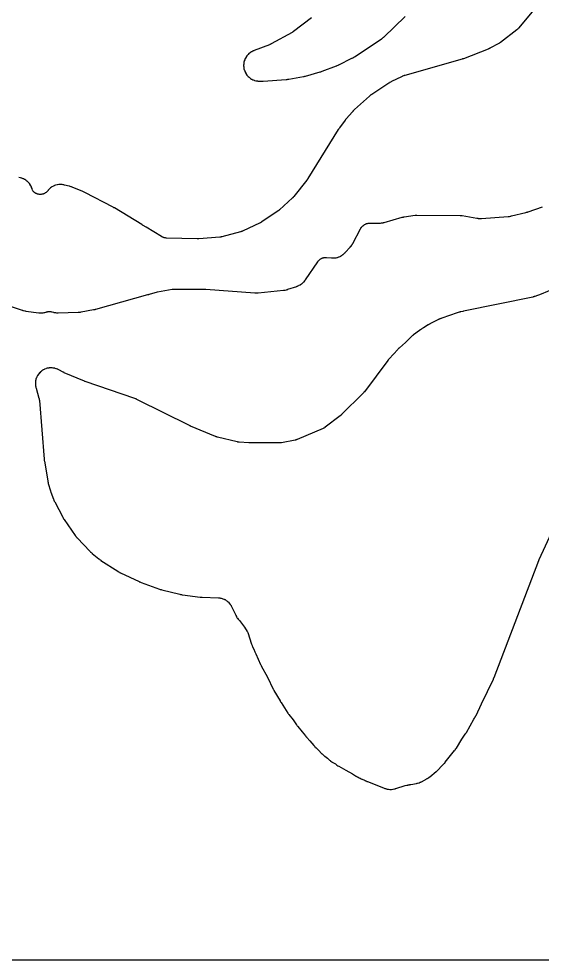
# Model space of a CAD drawing. Header units: millimetres. Extents: x 0 to 300, y 0 to 300.
# Drawn here: x 138.9 to 222.2, y -0.1 to 150 of the extents above; entities that cross this region are included whole.
import ezdxf

# ---------------------------------------------------------------- set-up
doc = ezdxf.new("R2010")
doc.units = ezdxf.units.MM
doc.layers.add('CUT', color=7, linetype='CONTINUOUS')

msp = doc.modelspace()

# ---------------------------------------------------------------- linework, layer by layer
at = {"layer": 'CUT'}
for points in [[(300.0045, 298.5625), (300.0045, 1.4375), (300.0045, 0.5522), (300.0009, 0.4788), (299.9923, 0.4206), (299.978, 0.3635), (299.9582, 0.3082), (299.933, 0.255), (299.9028, 0.2046), (299.8678, 0.1573), (299.8283, 0.1137), (299.7847, 0.0743), (299.7375, 0.0392), (299.687, 0.009), (299.6339, -0.0162), (299.5785, -0.036), (299.5214, -0.0503), (299.4633, -0.0589), (299.3898, -0.0625), (298.5045, -0.0625), (1.4375, -0.0625)], [(220.6283, 151.1236), (218.4803, 148.5167), (218.4721, 148.507), (218.4611, 148.4939), (218.4271, 148.4561), (218.3687, 148.3946), (218.3424, 148.368), (218.3149, 148.3426), (218.2516, 148.2863), (218.2126, 148.2536), (218.1992, 148.243), (218.1892, 148.2352), (215.5793, 146.2276), (215.5719, 146.222), (215.5604, 146.2133), (215.5413, 146.1993), (215.5154, 146.1809), (215.4922, 146.1649), (215.4735, 146.1524), (215.4628, 146.1454), (215.4588, 146.1428), (215.4353, 146.1281), (215.3824, 146.0963), (215.3504, 146.0778), (215.3394, 146.0718), (215.3313, 146.0674), (213.8911, 145.2969), (213.8791, 145.2906), (213.8512, 145.2762), (213.8392, 145.2701), (213.8245, 145.2628), (213.8124, 145.2569), (213.784, 145.2433), (213.7718, 145.2376), (213.7578, 145.2311), (213.7455, 145.2256), (213.7168, 145.2129), (213.7044, 145.2075), (213.6893, 145.2011), (213.6769, 145.1959), (213.6478, 145.1841), (213.6352, 145.1791), (209.7055, 143.6479), (209.6956, 143.6441), (209.6725, 143.6354), (209.6626, 143.6317), (209.6505, 143.6273), (209.6405, 143.6238), (209.6172, 143.6156), (209.6072, 143.6122), (209.5957, 143.6083), (209.5856, 143.605), (209.5622, 143.5974), (209.5521, 143.5942), (209.5398, 143.5904), (209.5296, 143.5873), (209.506, 143.5803), (209.4958, 143.5773), (200.3452, 140.97), (200.3325, 140.9662), (200.2504, 140.9409), (200.2378, 140.9368), (200.1888, 140.9205), (200.1639, 140.9116), (200.0034, 140.8501), (199.979, 140.8401), (199.9316, 140.8196), (199.9195, 140.8142), (199.8415, 140.7782), (199.8295, 140.7725), (198.22, 139.9873), (198.2028, 139.9786), (198.0919, 139.92), (198.075, 139.9107), (197.9384, 139.8328), (197.9217, 139.823), (197.8149, 139.7574), (197.7986, 139.7471), (195.08, 137.9562), (195.0712, 137.9503), (195.0101, 137.9084), (195.001, 137.9021), (194.9615, 137.8739), (194.9427, 137.86), (194.8272, 137.7708), (194.8096, 137.7567), (194.7796, 137.7317), (194.7715, 137.7249), (194.7162, 137.677), (194.7072, 137.6691), (192.3362, 135.5359), (192.3223, 135.523), (192.2337, 135.4381), (192.2203, 135.4248), (192.1125, 135.3148), (192.0995, 135.3011), (192.0164, 135.2108), (192.0038, 135.1966), (191.034, 134.0733), (191.0271, 134.0652), (190.98, 134.0086), (190.9728, 133.9999), (190.9154, 133.9282), (190.9085, 133.9195), (190.8642, 133.862), (190.8571, 133.8526), (189.9352, 132.6074), (189.928, 132.5974), (189.8816, 132.532), (189.8746, 132.5218), (189.818, 132.4385), (189.8112, 132.4282), (189.7675, 132.3609), (189.7609, 132.3504), (184.9094, 124.5242), (184.9025, 124.5132), (184.8861, 124.4876), (184.879, 124.4767), (184.8702, 124.4634), (184.863, 124.4526), (184.8459, 124.4275), (184.8384, 124.4168), (184.8298, 124.4045), (184.8222, 124.3938), (184.8044, 124.3692), (184.7966, 124.3587), (184.7871, 124.346), (184.7792, 124.3356), (184.7607, 124.3115), (184.7526, 124.3012), (182.6705, 121.6773), (182.666, 121.6717), (182.6554, 121.6585), (182.6534, 121.6561), (182.6323, 121.6311), (182.5891, 121.5817), (182.5741, 121.565), (182.5523, 121.5425), (182.4934, 121.4841), (182.4676, 121.4595), (180.3796, 119.5461), (180.3745, 119.5416), (180.3627, 119.5309), (180.3605, 119.5289), (180.3374, 119.5089), (180.2902, 119.4694), (180.2738, 119.4561), (180.2504, 119.4383), (180.1875, 119.3924), (180.1602, 119.3733), (177.571, 117.6277), (177.5652, 117.6239), (177.5517, 117.6149), (177.5492, 117.6132), (177.5228, 117.5965), (177.4691, 117.5638), (177.4505, 117.5529), (177.4242, 117.5385), (177.3537, 117.5019), (177.3232, 117.4867), (174.484, 116.1447), (174.4746, 116.1404), (174.4599, 116.1336), (174.4356, 116.1229), (174.4031, 116.1092), (174.374, 116.0974), (174.3506, 116.0885), (174.3372, 116.0834), (174.3322, 116.0816), (174.3029, 116.0715), (174.2374, 116.0502), (174.1979, 116.0383), (174.1844, 116.0346), (174.1745, 116.0319), (171.1964, 115.2463), (171.1869, 115.2439), (171.1722, 115.2402), (171.1477, 115.2343), (171.1147, 115.227), (171.0853, 115.221), (171.0619, 115.2166), (171.0486, 115.2142), (171.0436, 115.2133), (171.0145, 115.2088), (170.9496, 115.1998), (170.9106, 115.1952), (170.8973, 115.194), (170.8876, 115.1931), (167.52, 114.912), (167.5072, 114.911), (167.4772, 114.9089), (167.4644, 114.9082), (167.4487, 114.9073), (167.4359, 114.9067), (167.4059, 114.9055), (167.393, 114.905), (167.3782, 114.9047), (167.3654, 114.9044), (167.3353, 114.9041), (167.3225, 114.904), (167.3068, 114.904), (167.2939, 114.9042), (167.2639, 114.9047), (167.251, 114.905), (162.3652, 115.057), (162.3189, 115.0596), (162.2342, 115.0666), (162.1424, 115.079), (162.0818, 115.0904), (161.9917, 115.1122), (161.9325, 115.1297), (161.8452, 115.1607), (161.7881, 115.1842), (161.7044, 115.224), (161.6297, 115.2643), (161.5895, 115.2873), (159.1414, 116.7759), (158.6714, 117.0709), (158.6587, 117.0786), (158.5756, 117.1279), (158.5628, 117.1354), (158.5121, 117.1638), (158.4858, 117.1777), (158.458, 117.1915), (154.0806, 119.8532), (154.0726, 119.858), (154.0162, 119.8911), (154.0075, 119.8961), (153.9366, 119.9362), (153.9279, 119.941), (153.8713, 119.9717), (153.862, 119.9766), (149.3673, 122.3156), (149.3549, 122.3219), (149.2743, 122.3615), (149.2619, 122.3675), (149.1595, 122.4149), (149.1469, 122.4205), (149.0645, 122.4564), (149.0518, 122.4618), (147.3676, 123.1494), (147.349, 123.1567), (147.2275, 123.2016), (147.2087, 123.2083), (147.0544, 123.2596), (147.0354, 123.2656), (146.9112, 123.3024), (146.892, 123.3077), (146.1508, 123.5007), (146.1364, 123.5042), (146.0425, 123.5262), (146.028, 123.5294), (145.9712, 123.5412), (145.942, 123.5466), (145.7541, 123.5761), (145.6951, 123.5824), (145.5078, 123.593), (145.4484, 123.5935), (145.261, 123.5856), (145.2019, 123.5801), (145.0161, 123.5537), (144.9579, 123.5425), (144.7756, 123.4979), (144.7187, 123.481), (144.5418, 123.4186), (144.4869, 123.3961), (144.317, 123.3165), (144.2645, 123.2887), (144.1033, 123.1927), (144.0539, 123.1599), (143.9029, 123.0485), (143.857, 123.0109), (143.7178, 122.8851), (143.6757, 122.8432), (143.5497, 122.7043), (143.512, 122.6584), (143.4877, 122.6257), (143.4603, 122.5906), (143.4084, 122.5274), (143.3485, 122.4614), (143.3065, 122.4195), (143.2403, 122.3598), (143.1944, 122.3222), (143.1226, 122.2693), (143.0731, 122.2365), (142.9965, 122.1909), (142.944, 122.1632), (142.8633, 122.1254), (142.8083, 122.103), (142.7242, 122.0734), (142.6673, 122.0566), (142.5807, 122.0355), (142.5224, 122.0243), (142.4341, 122.0119), (142.375, 122.0065), (142.2859, 122.0029), (142.2265, 122.0034), (142.1375, 122.0086), (142.0785, 122.015), (141.9905, 122.029), (141.9324, 122.0412), (141.8461, 122.0639), (141.7895, 122.0818), (141.706, 122.1128), (141.6514, 122.1363), (141.5713, 122.1754), (141.5194, 122.2041), (141.4436, 122.251), (141.3947, 122.2847), (141.3239, 122.3389), (141.2786, 122.3773), (141.2135, 122.4382), (141.1722, 122.4809), (141.1135, 122.5479), (141.0766, 122.5945), (141.0248, 122.667), (141.0194, 122.6754), (141.015, 122.699), (140.9716, 122.8801), (140.9551, 122.9366), (140.8943, 123.1125), (140.8723, 123.1672), (140.7944, 123.3363), (140.7672, 123.3885), (140.6732, 123.5492), (140.641, 123.5985), (140.5317, 123.7491), (140.4948, 123.795), (140.3712, 123.9343), (140.33, 123.9763), (140.1934, 124.1028), (140.1482, 124.1406), (139.9999, 124.253), (139.9512, 124.2863), (139.7926, 124.3836), (139.7409, 124.4119), (139.5735, 124.4932), (139.5193, 124.5163), (139.3447, 124.5809), (139.2885, 124.5985), (139.1084, 124.6456), (139.0508, 124.6577), (138.8644, 124.6873), (138.8352, 124.6913)], [(185.5063, 150.163), (182.6199, 147.9711), (182.6144, 147.967), (182.6017, 147.9575), (182.5994, 147.9557), (182.5745, 147.9379), (182.524, 147.903), (182.5065, 147.8913), (182.4816, 147.8758), (182.415, 147.836), (182.3861, 147.8194), (179.0739, 146.0044), (179.0605, 145.9972), (179.0293, 145.9808), (179.0159, 145.9739), (178.9996, 145.9656), (178.9861, 145.959), (178.9545, 145.9437), (178.9409, 145.9372), (178.9252, 145.9299), (178.9115, 145.9237), (178.8793, 145.9095), (178.8655, 145.9035), (178.8486, 145.8963), (178.8346, 145.8905), (178.802, 145.8774), (178.788, 145.8718), (176.3271, 144.9251), (176.3137, 144.9197), (176.2267, 144.8838), (176.2134, 144.8781), (176.1616, 144.8553), (176.1354, 144.843), (175.9694, 144.7599), (175.919, 144.7316), (175.7639, 144.6343), (175.7164, 144.6012), (175.5714, 144.4894), (175.5273, 144.4518), (175.3938, 144.3266), (175.3535, 144.285), (175.2327, 144.1475), (175.1966, 144.1022), (175.0896, 143.9536), (175.0581, 143.9051), (174.9659, 143.7469), (174.9392, 143.6955), (174.8627, 143.5292), (174.841, 143.4755), (174.7809, 143.3026), (174.7646, 143.2471), (174.7214, 143.0692), (174.7105, 143.0123), (174.6846, 142.8311), (174.6792, 142.7734), (174.671, 142.5906), (174.6712, 142.5327), (174.6806, 142.3498), (174.6864, 142.2922), (174.7134, 142.1112), (174.7247, 142.0544), (174.769, 141.8767), (174.7857, 141.8213), (174.847, 141.6488), (174.8689, 141.5952), (174.9465, 141.4294), (174.9736, 141.3782), (175.0668, 141.2207), (175.0986, 141.1723), (175.2066, 141.0245), (175.243, 140.9794), (175.3647, 140.8427), (175.4052, 140.8013), (175.5395, 140.6769), (175.5839, 140.6397), (175.7296, 140.5289), (175.7773, 140.4961), (175.933, 140.3998), (175.9836, 140.3717), (176.1479, 140.2909), (176.201, 140.2679), (176.3723, 140.2032), (176.4274, 140.1854), (176.6041, 140.1376), (176.6607, 140.1252), (176.8437, 140.0942), (176.8723, 140.0901), (176.9285, 140.0833), (176.9429, 140.0818), (177.0365, 140.0728), (177.051, 140.0716), (177.2413, 140.0581), (177.2627, 140.0569), (177.4025, 140.052), (177.424, 140.0516), (177.5994, 140.0517), (177.6209, 140.0521), (177.7606, 140.0572), (177.7821, 140.0584), (181.4602, 140.3247), (181.4762, 140.3261), (181.58, 140.3364), (181.5959, 140.3382), (181.7259, 140.3547), (181.7418, 140.3569), (181.8449, 140.3727), (181.8607, 140.3754), (184.2032, 140.8), (184.2171, 140.8027), (184.3076, 140.8213), (184.3215, 140.8243), (184.4345, 140.8504), (184.4483, 140.8538), (184.5379, 140.8767), (184.5516, 140.8803), (186.8807, 141.5352), (186.8934, 141.539), (186.976, 141.5642), (186.9886, 141.5682), (187.0916, 141.6021), (187.1042, 141.6064), (187.1855, 141.6352), (187.198, 141.6398), (189.4858, 142.5078), (189.4994, 142.5132), (189.5871, 142.5489), (189.6005, 142.5546), (189.7094, 142.6021), (189.7227, 142.6081), (189.8085, 142.648), (189.8217, 142.6543), (191.9384, 143.7024), (191.9553, 143.7111), (192.0643, 143.7694), (192.081, 143.7787), (192.2154, 143.8562), (192.2317, 143.866), (192.3368, 143.9311), (192.3528, 143.9414), (196.5693, 146.7441), (196.58, 146.7513), (196.6489, 146.7993), (196.6595, 146.8068), (196.7003, 146.8365), (196.7208, 146.8522), (196.8521, 146.9568), (196.8719, 146.9733), (196.91, 147.0064), (196.9197, 147.015), (196.9819, 147.0715), (196.9913, 147.0803), (200.4342, 150.3452)], [(137.315, 104.2331), (139.4049, 103.5427), (139.4186, 103.5384), (139.5078, 103.5113), (139.5215, 103.5073), (139.5755, 103.4923), (139.6033, 103.4852), (139.785, 103.444), (139.8131, 103.4383), (139.8683, 103.4285), (139.8824, 103.4262), (139.9746, 103.4121), (139.9888, 103.4101), (142.0223, 103.1487), (142.037, 103.147), (142.133, 103.1371), (142.1478, 103.1358), (142.2055, 103.1312), (142.2352, 103.1296), (142.4253, 103.1242), (142.4847, 103.1254), (142.6718, 103.1385), (142.7307, 103.1456), (142.9157, 103.1772), (142.9736, 103.19), (143.157, 103.2404), (143.1855, 103.249), (143.218, 103.2597), (143.2199, 103.2603), (143.2846, 103.2818), (143.3644, 103.3043), (143.4181, 103.3168), (143.4997, 103.3318), (143.5543, 103.3394), (143.6369, 103.3468), (143.6921, 103.3493), (143.775, 103.3492), (143.8301, 103.3465), (143.9126, 103.3388), (143.9673, 103.331), (144.0488, 103.3157), (144.1227, 103.2982), (144.1628, 103.2878), (144.3863, 103.224), (144.4457, 103.2102), (144.6305, 103.1772), (144.6898, 103.1697), (144.8807, 103.155), (144.9105, 103.1534), (144.9689, 103.1518), (144.9838, 103.1516), (145.0809, 103.1514), (145.0959, 103.1515), (148.2833, 103.2237), (148.2944, 103.2241), (148.372, 103.2273), (148.3836, 103.2279), (148.4344, 103.231), (148.4589, 103.2329), (148.611, 103.2484), (148.6345, 103.2513), (148.675, 103.257), (148.686, 103.2587), (148.7618, 103.2708), (148.7741, 103.2729), (150.7735, 103.6369), (150.7873, 103.6395), (150.8761, 103.6578), (150.8897, 103.6608), (151.0007, 103.6864), (151.0143, 103.6897), (151.1022, 103.7121), (151.1156, 103.7157), (159.4221, 106.0427), (159.4451, 106.0467), (159.4745, 106.0525), (159.5317, 106.0654), (159.5463, 106.0688), (159.641, 106.0926), (159.6555, 106.0964), (160.9704, 106.4615), (163.263, 106.8838), (163.2731, 106.8855), (163.2888, 106.8883), (163.3147, 106.8923), (163.3333, 106.895), (163.3421, 106.8955), (163.3696, 106.8971), (163.4273, 106.9005), (163.6504, 106.9135), (168.4678, 106.9133), (168.4747, 106.9133), (168.4906, 106.9132), (168.4974, 106.9131), (168.5137, 106.9129), (168.522, 106.9127), (168.5416, 106.9122), (168.5499, 106.912), (168.5596, 106.9117), (168.568, 106.9113), (168.5876, 106.9105), (168.5959, 106.9101), (168.6002, 106.9099), (168.6101, 106.9093), (168.6332, 106.9078), (168.6432, 106.9071), (176.4417, 106.3249), (176.4546, 106.3241), (176.5387, 106.3197), (176.5517, 106.3191), (176.6023, 106.3175), (176.6283, 106.3173), (176.7968, 106.3193), (176.8227, 106.3202), (176.8733, 106.323), (176.8863, 106.3238), (176.9703, 106.3303), (176.9833, 106.3314), (181.0387, 106.7318), (181.0554, 106.7337), (181.1639, 106.7475), (181.1805, 106.7498), (181.2454, 106.7599), (181.2785, 106.766), (181.4921, 106.8117), (181.5248, 106.8196), (181.5881, 106.8369), (181.6042, 106.8416), (181.7088, 106.8733), (181.7249, 106.8784), (183.1418, 107.3522), (183.1547, 107.3567), (183.2383, 107.3867), (183.2511, 107.3915), (183.3009, 107.4107), (183.3261, 107.4212), (183.4865, 107.4916), (183.5355, 107.5158), (183.6888, 107.6006), (183.7125, 107.6143), (183.7165, 107.6168), (183.7399, 107.632), (183.8901, 107.7341), (183.9129, 107.7503), (183.9203, 107.7559), (183.9427, 107.7736), (184.0839, 107.8903), (184.1261, 107.9288), (184.2537, 108.0568), (184.2921, 108.0991), (184.4086, 108.2405), (184.4262, 108.263), (184.4596, 108.3077), (184.468, 108.3193), (184.5218, 108.395), (184.5299, 108.4067), (186.4742, 111.2877), (186.4994, 111.3232), (186.5472, 111.3871), (186.6027, 111.4542), (186.6417, 111.4971), (186.7034, 111.5586), (186.7464, 111.5975), (186.8138, 111.6527), (186.8604, 111.6872), (186.9327, 111.7357), (186.9824, 111.7656), (187.0592, 111.8068), (187.1115, 111.8317), (187.1919, 111.8653), (187.2464, 111.8851), (187.3296, 111.9108), (187.3858, 111.9252), (187.4711, 111.9427), (187.5284, 111.9516), (187.615, 111.9608), (187.6729, 111.9641), (187.76, 111.9649), (187.8397, 111.9617), (187.8832, 111.9589), (188.6706, 111.8895), (188.6858, 111.8883), (188.7847, 111.8822), (188.8, 111.8814), (188.8595, 111.8792), (188.89, 111.8788), (189.0853, 111.8815), (189.1462, 111.8854), (189.3376, 111.9076), (189.3978, 111.9177), (189.586, 111.9592), (189.6448, 111.9753), (189.8278, 112.0357), (189.8847, 112.0578), (190.0606, 112.1364), (190.115, 112.1641), (190.282, 112.2602), (190.3333, 112.2932), (190.4897, 112.4058), (190.5373, 112.4439), (190.6836, 112.5735), (190.7059, 112.5943), (190.7483, 112.636), (190.7591, 112.6469), (190.828, 112.7181), (190.8385, 112.7291), (191.6608, 113.623), (191.6698, 113.633), (191.7276, 113.6986), (191.7363, 113.7088), (191.7701, 113.749), (191.787, 113.77), (191.8918, 113.9067), (191.9226, 113.9508), (192.0148, 114.0965), (192.0287, 114.1195), (192.0548, 114.1651), (192.0613, 114.1768), (192.103, 114.2536), (192.1093, 114.2655), (193.2149, 116.4162), (193.2204, 116.4266), (193.2278, 116.4406), (193.2508, 116.4813), (193.2791, 116.5286), (193.3239, 116.5962), (193.3701, 116.6596), (193.4214, 116.7236), (193.4589, 116.7663), (193.4913, 116.8012), (193.5021, 116.8123), (193.5104, 116.8206), (193.6671, 116.9767), (193.6989, 117.007), (193.7587, 117.061), (193.8267, 117.1167), (193.8737, 117.1515), (193.9468, 117.2002), (193.997, 117.2303), (194.0746, 117.2717), (194.1275, 117.2967), (194.2086, 117.3304), (194.2637, 117.3501), (194.3478, 117.3757), (194.4046, 117.3899), (194.4907, 117.4072), (194.5486, 117.4158), (194.6361, 117.4246), (194.7165, 117.4287), (194.7604, 117.4298), (196.2676, 117.4329), (196.2813, 117.4331), (196.3707, 117.4353), (196.3844, 117.4358), (196.438, 117.4384), (196.4655, 117.4403), (196.6409, 117.4568), (196.6954, 117.4645), (196.8686, 117.497), (196.8955, 117.5026), (196.9478, 117.5149), (196.9611, 117.5182), (197.0476, 117.5407), (197.0609, 117.5443), (199.9313, 118.3605), (199.9453, 118.3643), (199.9778, 118.373), (199.9918, 118.3766), (200.0089, 118.3809), (200.0229, 118.3843), (200.0558, 118.3919), (200.0699, 118.3951), (200.0861, 118.3986), (200.1002, 118.4015), (200.1332, 118.4081), (200.1474, 118.4108), (200.1648, 118.414), (200.179, 118.4165), (200.2122, 118.422), (200.2265, 118.4242), (202.0021, 118.6901), (202.0091, 118.6911), (202.0257, 118.6934), (202.0287, 118.6939), (202.0608, 118.6977), (202.1253, 118.7043), (202.1474, 118.7062), (202.1782, 118.7078), (202.2602, 118.7103), (202.2953, 118.7108), (209.1854, 118.6578), (209.1947, 118.6576), (209.2091, 118.6574), (209.2329, 118.6566), (209.2647, 118.6552), (209.2929, 118.6535), (209.3153, 118.6518), (209.3281, 118.6507), (209.3329, 118.6503), (209.3605, 118.6474), (209.422, 118.6399), (209.4587, 118.6347), (209.471, 118.6326), (209.4802, 118.6311), (211.8119, 118.2246), (211.83, 118.2217), (211.948, 118.2049), (211.9662, 118.2025), (212.0373, 118.1946), (212.0738, 118.1916), (212.3117, 118.1796), (212.3484, 118.1789), (212.4198, 118.1797), (212.4382, 118.1802), (212.5572, 118.1851), (212.5756, 118.1861), (216.8439, 118.4937), (216.8562, 118.4947), (216.9364, 118.5022), (216.9487, 118.5035), (216.9968, 118.5089), (217.0214, 118.5122), (217.1805, 118.537), (217.2049, 118.5413), (217.2524, 118.5508), (217.2645, 118.5533), (217.3431, 118.5706), (217.3552, 118.5734), (219.6455, 119.1269), (219.6595, 119.1305), (219.7504, 119.1548), (219.7643, 119.1587), (219.8775, 119.1919), (219.8914, 119.1962), (219.9809, 119.2248), (219.9946, 119.2294), (222.2739, 120.0192)], [(224.102, 106.9357), (222.0589, 106.1006), (221.0653, 105.7419), (221.05, 105.7366), (221.0144, 105.7244), (220.999, 105.7194), (220.9803, 105.7133), (220.9649, 105.7085), (220.9288, 105.6977), (220.9133, 105.6932), (220.8955, 105.6881), (220.8799, 105.6839), (220.8435, 105.6743), (220.8279, 105.6704), (220.8087, 105.6657), (220.793, 105.662), (220.7563, 105.6538), (220.7405, 105.6504), (209.701, 103.3787), (209.684, 103.375), (209.5758, 103.3494), (209.1791, 103.268), (209.16, 103.2637), (209.0363, 103.2341), (209.0173, 103.2292), (208.8633, 103.1869), (208.8445, 103.1814), (208.7229, 103.1438), (208.7043, 103.1377), (206.2725, 102.2964), (206.2541, 102.2897), (206.1353, 102.2442), (206.1172, 102.2369), (205.9701, 102.175), (205.9522, 102.1671), (205.8366, 102.114), (205.819, 102.1055), (205.7835, 102.0878), (205.7698, 102.0818), (205.7444, 102.0699), (205.6952, 102.0457), (205.6827, 102.0393), (205.6049, 101.9985), (204.4252, 101.4088), (204.4119, 101.402), (204.3267, 101.3567), (204.3136, 101.3495), (204.208, 101.29), (204.1951, 101.2826), (204.1122, 101.2331), (204.0995, 101.2253), (203.3072, 100.7257), (203.1303, 100.6277), (203.1118, 100.6169), (202.9925, 100.5452), (202.9743, 100.5338), (202.828, 100.4384), (202.8102, 100.4264), (202.6963, 100.3463), (202.679, 100.3337), (201.7247, 99.6099), (201.7092, 99.5978), (201.6099, 99.5172), (201.5948, 99.5045), (201.4736, 99.3994), (201.4589, 99.3862), (201.3651, 99.2993), (201.3509, 99.2857), (200.4425, 98.387), (199.5129, 97.5679), (199.5013, 97.5574), (199.4268, 97.4882), (199.4155, 97.4775), (199.3243, 97.3882), (199.3132, 97.3771), (199.2425, 97.3042), (199.2317, 97.2928), (197.8745, 95.8189), (197.8641, 95.8074), (197.7979, 95.7317), (197.7879, 95.7199), (197.7073, 95.6228), (197.6976, 95.6107), (197.6354, 95.5317), (197.6259, 95.5194), (193.9239, 90.5581), (193.9198, 90.5527), (193.9103, 90.5401), (193.9085, 90.5378), (193.8895, 90.5137), (193.8506, 90.4661), (193.837, 90.45), (193.8174, 90.4283), (193.7643, 90.3715), (193.7411, 90.3476), (190.2684, 86.9017), (190.2579, 86.8916), (190.2335, 86.8681), (190.2229, 86.8581), (190.21, 86.8461), (190.1993, 86.8363), (190.1742, 86.8137), (190.1634, 86.8041), (190.1508, 86.7931), (190.1398, 86.7837), (190.1139, 86.7619), (190.1028, 86.7526), (190.0891, 86.7414), (190.0778, 86.7323), (190.0512, 86.7113), (190.0397, 86.7024), (187.6681, 84.89), (187.6606, 84.8843), (187.6489, 84.8756), (187.6294, 84.8614), (187.603, 84.8428), (187.5793, 84.8266), (187.5759, 84.8244), (187.5331, 84.7978), (187.4737, 84.7632), (187.4161, 84.7324), (187.3746, 84.7121), (187.3399, 84.696), (187.3285, 84.691), (187.3199, 84.6873), (183.2211, 82.9454), (183.2102, 82.9409), (183.1954, 82.9348), (183.1512, 82.9181), (183.0768, 82.8921), (183.0437, 82.8812), (183.0102, 82.8717), (182.9339, 82.8516), (182.8879, 82.8408), (182.8723, 82.8375), (182.8607, 82.8352), (180.7176, 82.4192), (180.7071, 82.4173), (180.6906, 82.4143), (180.6634, 82.4097), (180.6268, 82.4042), (180.5942, 82.4), (180.5682, 82.397), (180.5534, 82.3955), (180.5479, 82.3949), (180.5157, 82.3924), (180.444, 82.3881), (180.4009, 82.3866), (180.3864, 82.3864), (180.3756, 82.3863), (175.6829, 82.3853), (175.6739, 82.3853), (175.6528, 82.3855), (175.6438, 82.3856), (175.6328, 82.3859), (175.6237, 82.3861), (175.6027, 82.3867), (175.5936, 82.387), (175.5833, 82.3874), (175.5742, 82.3879), (175.5532, 82.3889), (175.5442, 82.3894), (175.5332, 82.3901), (175.5242, 82.3906), (175.5031, 82.3921), (175.4941, 82.3928), (173.9372, 82.5177), (173.9303, 82.5183), (173.9141, 82.5197), (173.9112, 82.5199), (173.8798, 82.5234), (173.8172, 82.5313), (173.7958, 82.5343), (173.7662, 82.5396), (173.6879, 82.555), (173.6545, 82.5622), (170.4917, 83.3101), (170.4825, 83.3123), (170.4683, 83.3159), (170.445, 83.3219), (170.4143, 83.3304), (170.3869, 83.3384), (170.3652, 83.3452), (170.3529, 83.3491), (170.3483, 83.3506), (170.3218, 83.3597), (170.2631, 83.3809), (170.2282, 83.3944), (170.2165, 83.3991), (170.2078, 83.4027), (166.1993, 85.0907), (166.194, 85.093), (166.1815, 85.0983), (166.1761, 85.1007), (166.1633, 85.1062), (166.1568, 85.1091), (166.1415, 85.1159), (166.135, 85.1189), (166.1275, 85.1223), (166.121, 85.1253), (166.1058, 85.1324), (166.0993, 85.1354), (166.096, 85.1369), (166.0884, 85.1406), (166.0705, 85.1493), (166.0629, 85.1531), (157.7832, 89.2785), (157.7654, 89.287), (157.6488, 89.3404), (157.6307, 89.3483), (157.4823, 89.4104), (157.464, 89.4177), (157.3441, 89.4634), (157.3256, 89.4701), (149.444, 92.1758), (149.4382, 92.1778), (149.4245, 92.1826), (149.4186, 92.1847), (149.4046, 92.1897), (149.3974, 92.1923), (149.3807, 92.1985), (149.3735, 92.2012), (149.3653, 92.2043), (149.3581, 92.207), (149.3414, 92.2135), (149.3343, 92.2163), (149.3306, 92.2178), (149.3222, 92.2212), (149.3027, 92.2292), (149.2943, 92.2326), (146.1002, 93.5781), (146.0901, 93.5824), (146.0666, 93.5927), (146.0566, 93.5971), (146.0445, 93.6026), (146.0346, 93.6071), (146.0115, 93.6178), (146.0016, 93.6225), (145.9903, 93.628), (145.9804, 93.6327), (145.9576, 93.6441), (145.9478, 93.649), (145.9359, 93.655), (145.9262, 93.6601), (145.9036, 93.6719), (145.8939, 93.6771), (145.2326, 94.0349), (145.2197, 94.0417), (145.1348, 94.085), (145.1216, 94.0915), (145.07, 94.1163), (145.0433, 94.1283), (144.8701, 94.2011), (144.815, 94.2212), (144.6379, 94.2761), (144.5812, 94.2907), (144.3996, 94.328), (144.3417, 94.337), (144.1574, 94.3564), (144.0988, 94.3597), (143.9135, 94.361), (143.8549, 94.3586), (143.6704, 94.3418), (143.6123, 94.3337), (143.4302, 94.299), (143.3733, 94.2852), (143.1955, 94.2329), (143.1401, 94.2137), (142.9682, 94.1443), (142.915, 94.1197), (142.7507, 94.0339), (142.7002, 94.0042), (142.5451, 93.9028), (142.4976, 93.8683), (142.3532, 93.7522), (142.3093, 93.7133), (142.1769, 93.5837), (142.137, 93.5407), (142.0179, 93.3987), (141.9824, 93.352), (141.8777, 93.1991), (141.8469, 93.1492), (141.7576, 92.9868), (141.7319, 92.9341), (141.6589, 92.7638), (141.6384, 92.7088), (141.5824, 92.5322), (141.5674, 92.4755), (141.5288, 92.2942), (141.5194, 92.2364), (141.4987, 92.0522), (141.495, 91.9937), (141.4924, 91.8083), (141.4945, 91.7498), (141.51, 91.5651), (141.5177, 91.507), (141.5516, 91.3221), (141.5576, 91.2934), (141.5706, 91.2377), (141.5742, 91.2235), (141.5982, 91.1313), (141.602, 91.1171), (142.0588, 89.5233), (142.0618, 89.5125), (142.0658, 89.498), (142.0765, 89.4546), (142.0926, 89.3818), (142.0991, 89.3494), (142.1044, 89.3169), (142.115, 89.2431), (142.1202, 89.1987), (142.1216, 89.1837), (142.1226, 89.1726), (142.8769, 79.8132), (142.8781, 79.7998), (142.8871, 79.7128), (142.8887, 79.6995), (142.9024, 79.5905), (142.9042, 79.5772), (142.9171, 79.4907), (142.9192, 79.4774), (143.4541, 76.3636), (143.4572, 76.3471), (143.4787, 76.2398), (143.4823, 76.2234), (143.513, 76.0896), (143.517, 76.0733), (143.5445, 75.9675), (143.549, 75.9512), (143.8883, 74.7813), (143.8911, 74.772), (143.9109, 74.7077), (143.914, 74.6978), (143.9401, 74.618), (143.9434, 74.6083), (143.965, 74.5456), (143.9687, 74.5354), (144.3717, 73.4339), (144.3788, 73.4154), (144.4269, 73.2964), (144.4346, 73.2782), (144.4998, 73.1308), (144.5081, 73.1129), (144.564, 72.9972), (144.5728, 72.9796), (145.8453, 70.5512), (145.8539, 70.5353), (145.9116, 70.4327), (145.9207, 70.4171), (145.997, 70.2907), (146.0066, 70.2753), (146.0704, 70.1765), (146.0805, 70.1614), (147.8207, 67.6359), (147.8272, 67.6267), (147.8731, 67.5626), (147.88, 67.5532), (147.9109, 67.5118), (147.9262, 67.4922), (148.0242, 67.3718), (148.0397, 67.3535), (148.0672, 67.3224), (148.0747, 67.314), (148.1273, 67.2566), (148.136, 67.2474), (150.1976, 65.0913), (150.2104, 65.0784), (150.2943, 64.9958), (150.3074, 64.9833), (150.4158, 64.8828), (150.4293, 64.8707), (150.518, 64.7933), (150.5319, 64.7816), (151.5803, 63.9217), (151.5936, 63.9111), (151.681, 63.8435), (151.6946, 63.8332), (151.8067, 63.7515), (151.8205, 63.7417), (151.9116, 63.6791), (151.9258, 63.6697), (154.617, 61.9312), (154.6335, 61.9209), (154.7416, 61.856), (154.7584, 61.8462), (154.8965, 61.7692), (154.9136, 61.76), (155.0257, 61.7022), (155.043, 61.6935), (158.0134, 60.2799), (158.0267, 60.2738), (158.1132, 60.2352), (158.1266, 60.2294), (158.2363, 60.1835), (158.2499, 60.1781), (158.3382, 60.1437), (158.3518, 60.1386), (161.2557, 59.0884), (161.271, 59.0832), (161.3706, 59.0502), (161.3859, 59.0453), (161.512, 59.0072), (161.5275, 59.0028), (161.6287, 58.9752), (161.6443, 58.9711), (164.5122, 58.2712), (164.5283, 58.2675), (164.6335, 58.2448), (164.6497, 58.2416), (164.7825, 58.2168), (164.7988, 58.214), (164.9051, 58.1973), (164.9215, 58.1949), (167.7271, 57.8309), (167.7407, 57.8293), (167.8294, 57.8198), (167.8431, 57.8185), (167.9547, 57.8092), (167.9683, 57.8082), (168.0574, 57.8028), (168.0711, 57.8022), (170.6476, 57.7054), (170.6579, 57.705), (170.674, 57.7042), (170.7004, 57.7025), (170.7359, 57.6997), (170.7673, 57.6967), (170.7717, 57.6962), (170.8267, 57.6882), (170.9012, 57.675), (170.9713, 57.6596), (171.0204, 57.6468), (171.0609, 57.6353), (171.0739, 57.6312), (171.0838, 57.6281), (171.5046, 57.4917), (171.549, 57.476), (171.6295, 57.4452), (171.7155, 57.407), (171.7714, 57.3786), (171.8529, 57.3316), (171.9055, 57.2975), (171.9817, 57.2423), (172.0304, 57.2029), (172.1005, 57.14), (172.1615, 57.0791), (172.1939, 57.0449), (172.4386, 56.7738), (172.4451, 56.7666), (172.4551, 56.7553), (172.4713, 56.7364), (172.4927, 56.7107), (172.5114, 56.6876), (172.514, 56.6843), (172.5449, 56.6422), (172.5853, 56.5836), (172.6216, 56.5267), (172.6458, 56.4854), (172.665, 56.4508), (172.671, 56.4394), (172.6755, 56.4308), (173.3282, 55.1607), (173.3648, 55.0639), (173.3702, 55.05), (173.4065, 54.9607), (173.4123, 54.947), (173.4354, 54.8939), (173.4479, 54.867), (173.5319, 54.6976), (173.5612, 54.6454), (173.6629, 54.4833), (173.6979, 54.4333), (173.8187, 54.2782), (173.8591, 54.2316), (173.9937, 54.0912), (174.0141, 54.072), (174.7957, 53.0475), (175.2397, 52.3355), (175.246, 52.3252), (175.2545, 52.3113), (175.2784, 52.2692), (175.3163, 52.1981), (175.3325, 52.1664), (175.3369, 52.1567), (175.9394, 50.3191), (175.9445, 50.3043), (175.9788, 50.2081), (175.9842, 50.1934), (176.0305, 50.0739), (176.0363, 50.0594), (176.0756, 49.9652), (176.0819, 49.9508), (176.3397, 49.3758), (176.3453, 49.3606), (176.3862, 49.2557), (176.3927, 49.2396), (176.4478, 49.1095), (176.4548, 49.0936), (176.5017, 48.9913), (176.5092, 48.9756), (176.6184, 48.7541), (177.3695, 47.0788), (177.3737, 47.0698), (177.4028, 47.0076), (177.4074, 46.998), (177.4451, 46.921), (177.4498, 46.9118), (177.4806, 46.8515), (177.4858, 46.8416), (178.4548, 45.0313), (179.3823, 43.1511), (179.3865, 43.1426), (179.4166, 43.0839), (179.4214, 43.0749), (179.4601, 43.0025), (179.4649, 42.9937), (179.4964, 42.937), (179.5017, 42.9277), (180.4713, 41.2549), (180.4776, 41.2443), (180.5193, 41.1757), (180.5258, 41.1652), (180.5607, 41.1104), (180.5748, 41.0867), (180.5818, 41.0752), (180.6283, 41.0009), (180.6356, 40.9896), (181.7335, 39.3186), (181.7395, 39.3097), (181.782, 39.2475), (181.7886, 39.238), (181.843, 39.1616), (181.8497, 39.1524), (181.8938, 39.0928), (181.9012, 39.0832), (182.5522, 38.2407), (183.0845, 37.4754), (183.0926, 37.464), (183.1464, 37.3904), (183.1548, 37.3792), (183.2245, 37.2883), (183.2332, 37.2773), (183.2903, 37.2063), (183.2993, 37.1955), (184.0147, 36.3482), (184.5202, 35.694), (184.529, 35.683), (184.5863, 35.6122), (184.5953, 35.6014), (184.6694, 35.5143), (184.6786, 35.5037), (184.7393, 35.4357), (184.7487, 35.4253), (185.219, 34.9219), (185.877, 34.1427), (185.8898, 34.128), (185.9745, 34.0341), (185.9878, 34.0198), (186.0978, 33.9055), (186.1115, 33.8917), (186.2021, 33.8034), (186.2163, 33.7901), (186.6253, 33.4168), (187.1592, 32.8453), (187.1688, 32.8353), (187.2315, 32.7712), (187.2412, 32.7615), (187.2798, 32.7238), (187.3, 32.705), (187.4339, 32.5858), (187.455, 32.5679), (187.4968, 32.5339), (187.5076, 32.5254), (187.5786, 32.4705), (187.5896, 32.4622), (188.0141, 32.1492), (188.3657, 31.8283), (188.3776, 31.8177), (188.4564, 31.7496), (188.4686, 31.7393), (188.517, 31.6996), (188.5423, 31.68), (188.71, 31.5569), (188.7364, 31.5387), (188.7887, 31.5044), (188.8022, 31.4958), (188.8908, 31.4412), (188.9045, 31.4329), (189.286, 31.2113), (189.399, 31.128), (189.4159, 31.116), (189.5269, 31.0399), (189.5442, 31.0285), (189.6867, 30.9379), (189.7044, 30.9271), (189.8204, 30.8589), (189.8384, 30.8487), (190.9362, 30.2529), (192.0317, 29.6165), (192.478, 29.3336), (192.489, 29.3269), (192.5605, 29.2836), (192.5716, 29.2771), (192.6152, 29.252), (192.6378, 29.2397), (192.7861, 29.1626), (192.8092, 29.1512), (192.8548, 29.13), (192.8665, 29.1247), (192.916, 29.1029), (193.0665, 29.0155), (193.0851, 29.0051), (193.2072, 28.9398), (193.2262, 28.9301), (193.3822, 28.8538), (193.4015, 28.8448), (193.5279, 28.7884), (193.5475, 28.78), (193.9485, 28.6179), (193.9644, 28.6093), (193.9744, 28.604), (194.0445, 28.5676), (194.055, 28.5623), (194.1014, 28.5394), (194.1239, 28.5288), (194.266, 28.4658), (194.2882, 28.4566), (194.3269, 28.4412), (194.3374, 28.4372), (194.4105, 28.4098), (194.4224, 28.4055), (194.8119, 28.2689), (197.0607, 27.3598), (197.0747, 27.3543), (197.1666, 27.3198), (197.1808, 27.3147), (197.2365, 27.2954), (197.2653, 27.2862), (197.451, 27.2321), (197.5098, 27.2181), (197.6974, 27.1834), (197.7572, 27.1754), (197.9474, 27.1598), (198.0078, 27.1578), (198.1986, 27.1614), (198.2588, 27.1655), (198.4483, 27.1882), (198.5078, 27.1984), (198.6966, 27.2406), (198.7259, 27.2479), (198.7827, 27.2636), (198.7972, 27.2678), (198.8911, 27.2964), (198.9055, 27.3009), (200.4226, 27.8044), (200.668, 27.8474), (200.7067, 27.8503), (200.7214, 27.8516), (200.8169, 27.8611), (200.8316, 27.8628), (200.8888, 27.8699), (200.918, 27.8743), (201.1045, 27.907), (201.1621, 27.92), (201.2963, 27.9574), (202.1918, 28.1143), (202.2065, 28.117), (202.3015, 28.1361), (202.3161, 28.1392), (202.3729, 28.1521), (202.4018, 28.1594), (202.5859, 28.211), (202.6425, 28.2299), (202.8206, 28.2994), (202.8481, 28.3109), (202.9012, 28.3348), (202.9147, 28.3411), (203.0022, 28.383), (203.0155, 28.3896), (203.4988, 28.6361), (203.5103, 28.6421), (203.5848, 28.6822), (203.5962, 28.6885), (203.6404, 28.7135), (203.6628, 28.7268), (203.7738, 28.7961), (203.8221, 28.8215), (203.8356, 28.8288), (203.9229, 28.8776), (203.9363, 28.8852), (203.988, 28.9159), (204.014, 28.9322), (204.1806, 29.0428), (204.2058, 29.0604), (204.2541, 29.0962), (204.2663, 29.1055), (204.3451, 29.167), (204.3571, 29.1766), (205.3711, 30.011), (205.3862, 30.0239), (205.4832, 30.1093), (205.4979, 30.1226), (205.616, 30.2337), (205.6302, 30.2475), (205.7213, 30.3391), (205.7351, 30.3535), (206.1649, 30.8151), (206.4736, 31.113), (206.4876, 31.1269), (206.5769, 31.219), (206.5904, 31.2333), (206.6986, 31.3524), (206.7116, 31.3673), (206.7947, 31.465), (206.8072, 31.4802), (208.296, 33.353), (208.3075, 33.3679), (208.3806, 33.466), (208.3916, 33.4813), (208.4794, 33.6073), (208.49, 33.6229), (208.5568, 33.7255), (208.5668, 33.7414), (209.4476, 35.1906), (209.978, 35.9452), (209.986, 35.9569), (210.0373, 36.0338), (210.0451, 36.0457), (210.1072, 36.1436), (210.1147, 36.1557), (210.1623, 36.2349), (210.1695, 36.2472), (211.3659, 38.3471), (211.4653, 38.5107), (211.4728, 38.5234), (211.5206, 38.6066), (211.5278, 38.6195), (211.5852, 38.7253), (211.5921, 38.7384), (211.6358, 38.8238), (211.6423, 38.8371), (211.6494, 38.8519), (211.6635, 38.8787), (211.6683, 38.8881), (211.6994, 38.95), (211.7044, 38.9602), (212.5852, 40.8006), (214.4674, 44.7202), (214.4726, 44.7315), (214.5061, 44.8051), (214.5111, 44.8165), (214.5513, 44.9097), (214.556, 44.9212), (214.5864, 44.9961), (214.591, 45.0076), (221.714, 63.6615), (221.716, 63.6668), (221.7208, 63.6791), (221.7229, 63.6844), (221.7279, 63.697), (221.7305, 63.7035), (221.7366, 63.7186), (221.7393, 63.7251), (221.7424, 63.7326), (221.7451, 63.739), (221.7515, 63.7541), (221.7542, 63.7605), (221.7556, 63.7638), (221.759, 63.7714), (221.7668, 63.789), (221.7702, 63.7966), (224.0736, 68.8604)]]:
    msp.add_lwpolyline(points, dxfattribs=at)

doc.saveas('drawing.dxf')
